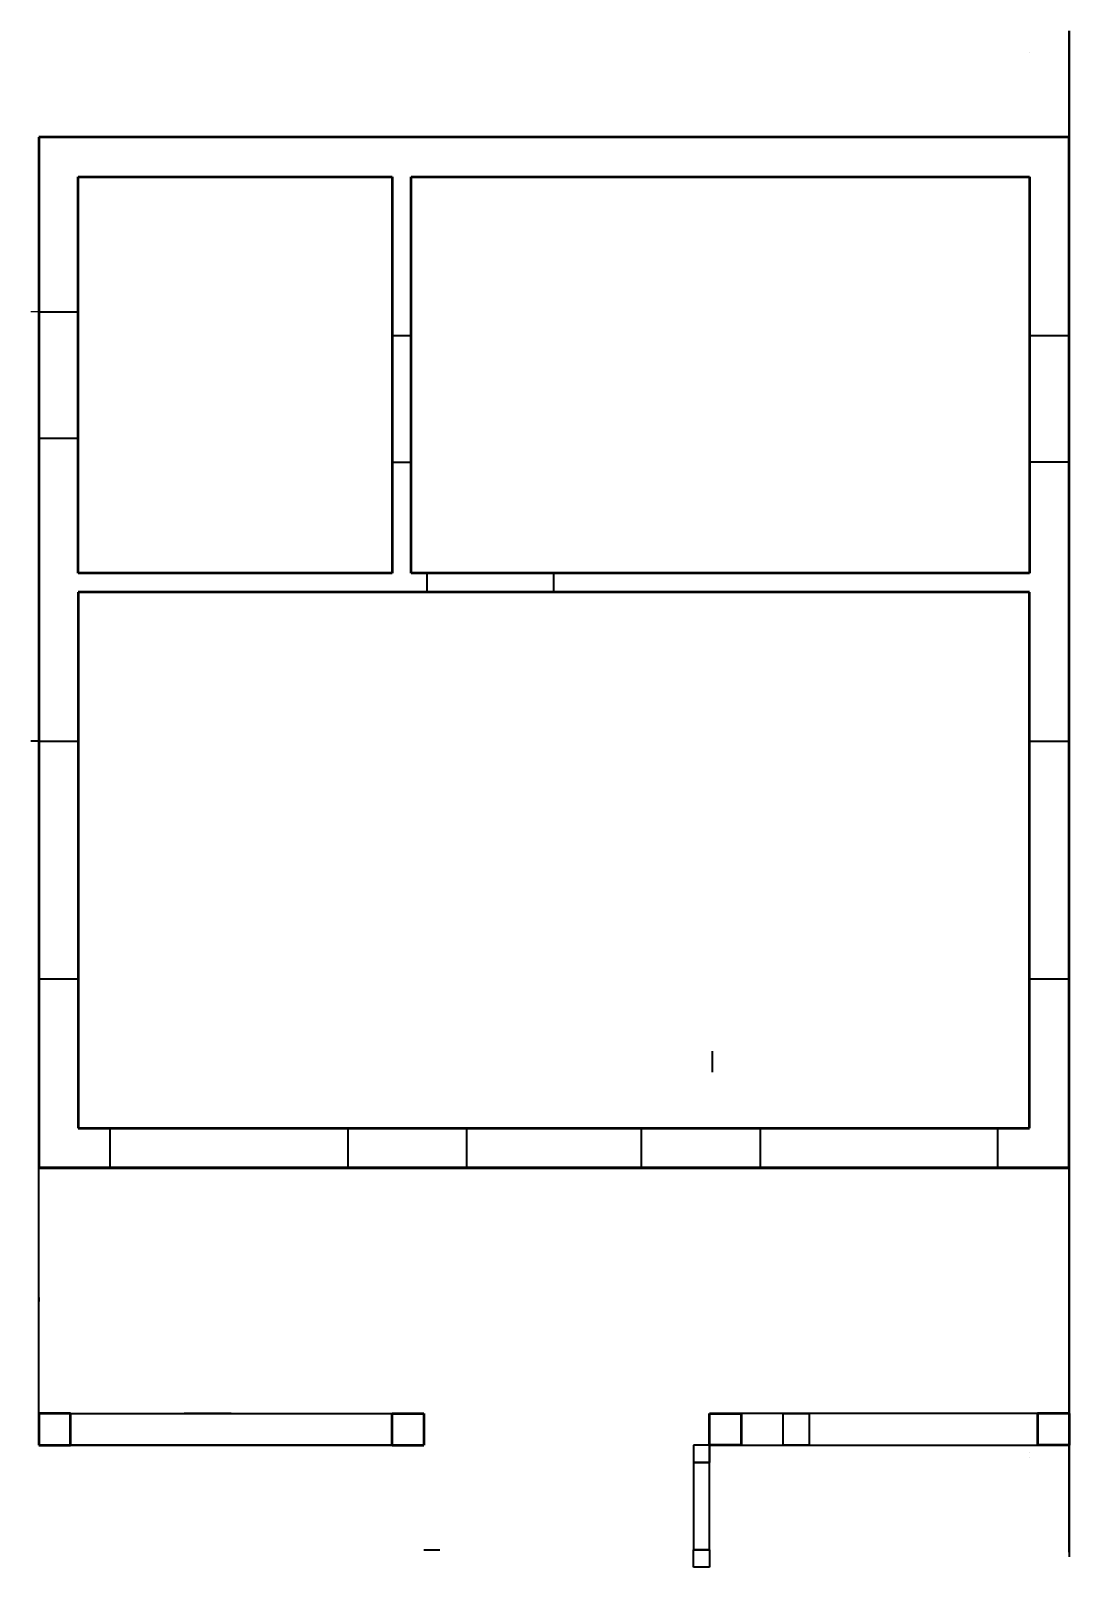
# Model space of a CAD drawing. Header units: millimetres. Extents: x 7220 to 13770, y -1636 to 8056.
import ezdxf

# ---------------------------------------------------------------- set-up
doc = ezdxf.new("R2010")
doc.units = ezdxf.units.MM
doc.linetypes.add('ACAD_ISO02W100', pattern=[15, 12, -3])
for name, color, linetype, lineweight in [('fense', 36, 'Continuous', 35), ('roofing', 22, 'Continuous', 35), ('walls', 119, 'Continuous', 50), ('windows', 17, 'Continuous', 40), ('контури', 55, 'Continuous', 40)]:
    doc.layers.add(name, color=color, linetype=linetype, lineweight=lineweight)
for name, color, linetype in [('осеви', 2, 'ACAD_ISO02W100'), ('помощни', 56, 'Continuous'), ('размери', 237, 'Continuous')]:
    doc.layers.add(name, color=color, linetype=linetype)

msp = doc.modelspace()

# ---------------------------------------------------------------- linework, layer by layer
at = {"color": 7, "linetype": 'Continuous', "extrusion": (-1, 0, 0)}
for p, q in [((13519.7, 7918.3, 2573.7), (13519.7, 7918.5, 2574.2)), ((13519.7, -910.3, 2500.1), (13519.7, -910.3, 2500.1)), ((13519.7, -940.6, 2574), (13519.7, -940.6, 2574.2))]:
    msp.add_line(p, q, dxfattribs=at)
at = {"layer": 'fense', "extrusion": (-1, 0, 0)}
for p, q in [((7269.7, -866, -599), (7269.7, 883.8, -599)), ((7269.7, 65.7), (7269.7, 115)), ((7269.7, 40.7), (7269.7, 65.7)), ((7269.7, 65.7), (7269.7, 40.7)), ((7269.7, -666, 550), (7269.7, -666, 550)), ((7269.7, -666, 550), (7269.7, -666, 529.6)), ((7269.7, -666, 570.4), (7269.7, -666, 550)), ((11499.7, -866, 1000), (11399.7, -866, 1000)), ((11399.7, -866, 1000), (11399.7, -976, 1000)), ((11499.7, -866), (11499.7, -866, 1000)), ((11499.7, -866, 1000), (11499.7, -976, 1000)), ((11499.7, -976, 1000), (11499.7, -866, 1000)), ((11399.7, -976, 1000), (11399.7, -1526, 550)), ((11499.7, -976, 1000), (11399.7, -976, 1000)), ((11399.7, -976, 1000), (11499.7, -976, 1000)), ((11499.7, -1526, 550), (11499.7, -976, 1000)), ((9699.7, -1526, 450), (9799.7, -1526, 450)), ((11399.7, -1526, 550), (11499.7, -1526, 550)), ((11499.7, -1526, 550), (11399.7, -1526, 550)), ((11399.7, -1526, 550), (11499.7, -1526, 550)), ((11399.7, -1636, 550), (11399.7, -1526, 550)), ((11499.7, -1526, 550), (11499.7, -1636, 550)), ((11499.7, -1526, 550), (11499.7, -1636, 550)), ((11499.7, -1636, 550), (11399.7, -1636, 550))]:
    msp.add_line(p, q, dxfattribs=at)
at = {"layer": 'fense', "extrusion": (1, 0, 0)}
for p, q in [((7469.7, -866), (7469.7, -666)), ((7469.7, -666), (9499.7, -666)), ((7717.5, -666), (7958.2, -666)), ((8484.7, -666), (8186.5, -666)), ((8791.5, -666), (9043.6, -666)), ((9499.7, -666), (9499.7, -866)), ((13569.7, -666), (11699.7, -666)), ((11699.7, -666), (11699.7, -866)), ((13569.7, -866), (13569.7, -666)), ((7469.7, -866), (9499.7, -866)), ((9499.7, -866), (7469.7, -866)), ((7958.2, -866), (7717.5, -866)), ((8186.5, -866), (8484.7, -866)), ((9043.6, -866), (8791.5, -866)), ((9499.7, -866), (9499.7, -866, 900)), ((11699.7, -866), (13569.7, -866))]:
    msp.add_line(p, q, dxfattribs=at)
at = {"layer": 'fense'}
for p, q in [((11965.1, -866), (11965.1, -666)), ((11965.1, -666), (12130, -666)), ((12130, -666), (12130, -866)), ((12130, -866), (11965.1, -866))]:
    msp.add_line(p, q, dxfattribs=at)
at = {"layer": 'roofing', "extrusion": (-1, 0, 0)}
for p, q in [((13769.7, -911, 2500.1), (13769.7, 7887.9, 2499.9)), ((13769.7, 884.8, 2500), (13769.7, 3488.4, 2501.4)), ((13769.7, 3487.4, 4300.1), (13769.7, 884.8, 3227)), ((11519.7, 1486.6, 3529.9), (11519.7, 1619.5, 3529.9)), ((13769.7, -666.1, 2300.1), (13769.7, -866.1, 2300.1)), ((13769.7, -866.8, 2300.1), (13769.7, -666.1, 2300.1)), ((13769.7, -666.8, 2300.1), (13769.7, -666.8, 2500.1)), ((13769.7, -866.8, 2500.1), (13769.7, -866.8, 2300.1)), ((13769.7, -1540.3, 2242.6), (13769.7, -1570.4, 2316.6))]:
    msp.add_line(p, q, dxfattribs=at)
at = {"layer": 'roofing'}
msp.add_line((13769.7, -866), (13769.7, -866, -600), dxfattribs=at)
at = {"layer": 'walls'}
for p, q in [((13769.7, 7384), (7269.7, 7384)), ((7269.7, 7384), (7269.7, 884)), ((13769.7, 884), (13769.7, 7384)), ((7519.7, 7134), (9499.7, 7134)), ((7519.7, 4634), (7519.7, 7134)), ((9499.7, 7134), (9499.7, 4634)), ((9619.7, 7134), (13519.7, 7134)), ((9619.7, 4634), (9619.7, 7134)), ((13519.7, 7134), (13519.7, 4634)), ((9499.7, 4634), (7519.7, 4634)), ((13519.7, 4634), (9619.7, 4634)), ((13519.7, 4514), (7519.7, 4514)), ((7519.7, 4514), (7519.7, 1134)), ((13519.7, 1134), (13519.7, 4514)), ((7519.7, 1134), (13519.7, 1134)), ((13769.7, 884), (7269.7, 884)), ((7269.7, 884), (13769.7, 884)), ((13519.7, 884), (13769.7, 884)), ((7469.7, -666), (7269.7, -666)), ((7269.7, -666), (7269.7, -866)), ((7469.7, -866), (7469.7, -666)), ((9499.7, -866), (9499.7, -666)), ((9499.7, -666), (9699.7, -666)), ((9699.7, -666), (9699.7, -866)), ((11499.7, -866), (11499.7, -666)), ((11499.7, -666), (11699.7, -666)), ((11699.7, -666), (11699.7, -866)), ((13769.7, -666), (13569.7, -666)), ((13569.7, -666), (13569.7, -866)), ((13769.7, -666), (13769.7, -866)), ((7269.7, -866), (7469.7, -866)), ((9499.7, -866), (9699.7, -866)), ((11699.7, -866), (11499.7, -866)), ((13769.7, -866), (13569.7, -866))]:
    msp.add_line(p, q, dxfattribs=at)
at = {"layer": 'windows'}
for p, q in [((7269.7, 6284), (7519.7, 6284)), ((9499.7, 6134), (9619.7, 6134)), ((13519.7, 6134), (13769.7, 6134)), ((7519.7, 5484), (7269.7, 5484)), ((9499.7, 5334), (9619.7, 5334)), ((13769.7, 5334), (13519.7, 5334)), ((9719.7, 4514), (9719.7, 4634)), ((10519.7, 4514), (10519.7, 4634)), ((7269.7, 3574), (7519.7, 3574)), ((13519.7, 3574), (13769.7, 3574)), ((7519.7, 2074), (7269.7, 2074)), ((13769.7, 2074), (13519.7, 2074)), ((7719.7, 884), (7719.7, 1134)), ((9219.7, 1134), (9219.7, 884)), ((9969.7, 884), (9969.7, 1134)), ((11069.7, 1134), (11069.7, 884)), ((11819.7, 1134), (11819.7, 884)), ((13319.7, 884), (13319.7, 1134))]:
    msp.add_line(p, q, dxfattribs=at)
at = {"layer": 'windows', "extrusion": (-1, 0, 0)}
for p, q in [((7269.7, 3574, 1000), (7219.7, 3574, 1000)), ((7269.7, 3574, 1055), (7219.7, 3574, 1055)), ((7269.7, 3574, 1000), (7269.7, 2074.2, 1000))]:
    msp.add_line(p, q, dxfattribs=at)
at = {"layer": 'windows', "extrusion": (0, -1, 0)}
for p, q in [((13319.7, 1134), (11819.7, 1134)), ((13319.7, 884), (11819.7, 884))]:
    msp.add_line(p, q, dxfattribs=at)
at = {"layer": 'контури', "extrusion": (-1, 0, 0)}
for p, q in [((13769.7, 8026.1, 2443.4), (13769.7, 8056.1, 2517)), ((13769.7, 8056.1, 2517), (13769.7, 3487.4, 4385.1)), ((13769.7, 3487.4, 4300.1), (13769.7, 8026.1, 2443.4)), ((13769.7, 3487.4, 4385.1), (13769.7, -1570.6, 2316.7)), ((13769.7, -1540.3, 2242.6), (13769.7, 3487.1, 4300.1))]:
    msp.add_line(p, q, dxfattribs=at)
at = {"layer": 'осеви', "extrusion": (-1, 0, 0)}
for p, q in [((7269.7, 3574, 1000), (7519.7, 3574, 1000)), ((7519.7, 3574, 2200), (7269.7, 3574, 2200)), ((7269.7, 3574, 1000), (7519.7, 3574, 1000)), ((7269.7, 3574, 1000), (7269.7, 2074, 1000)), ((7519.7, 3574, 1000), (7269.7, 3574, 1000)), ((7519.7, 3574, 1000), (7519.7, 3574, 2200)), ((7519.7, 2074, 1000), (7519.7, 3574, 1000)), ((7519.7, 2074.2, 2200), (7519.7, 3574, 2200))]:
    msp.add_line(p, q, dxfattribs=at)
at = {"layer": 'помощни', "extrusion": (-1, 0, 0)}
for p, q in [((7269.7, 7384, 2500), (7269.7, 2815, 2500)), ((7269.7, 884, 2500), (7269.7, 884, 3500)), ((13769.7, 884.8, 2500), (13769.7, 884.8, 3227)), ((7269.7, -666), (7269.7, -666, 550))]:
    msp.add_line(p, q, dxfattribs=at)
at = {"layer": 'помощни'}
for p, q in [((7269.7, 6284, 1000), (7219.7, 6284, 1000)), ((7219.7, 3574.2, 999.6), (7269.7, 3574.2, 999.6)), ((7519.7, 3574), (7269.7, 3574))]:
    msp.add_line(p, q, dxfattribs=at)
at = {"layer": 'помощни', "extrusion": (0, -1, 0)}
for p, q in [((7269.7, 5484, 1000), (7269.7, 6284, 1000)), ((7269.7, 6284, 1000), (7519.7, 6284, 1000)), ((7519.7, 6284, 1000), (7519.7, 5484, 1000)), ((9499.7, 5334), (9499.7, 6134)), ((9619.7, 5334), (9619.7, 6134)), ((13519.7, 5334, 1000), (13519.7, 6134, 1000)), ((13519.7, 6134, 1000), (13769.7, 6134, 1000)), ((13769.7, 6134, 1000), (13769.7, 5334, 1000)), ((7519.7, 5484, 1000), (7269.7, 5484, 1000)), ((13769.7, 5334, 1000), (13519.7, 5334, 1000)), ((9719.7, 4634), (10519.7, 4634)), ((9719.7, 4514), (10519.7, 4514)), ((7269.7, 2074, 1000), (7269.7, 3574, 1000)), ((7269.7, 3574, 1000), (7519.7, 3574, 1000)), ((7519.7, 3574, 1000), (7519.7, 2074, 1000)), ((13519.7, 3574), (13519.7, 3574, 1000)), ((13519.7, 3574, 1000), (13519.7, 2074, 1000)), ((13769.7, 3574, 1000), (13519.7, 3574, 1000)), ((13769.7, 2074, 1000), (13769.7, 3574, 1000)), ((7519.7, 2074, 1000), (7269.7, 2074, 1000)), ((13519.7, 2074), (13519.7, 2074, 1000)), ((13519.7, 2074, 1000), (13769.7, 2074, 1000)), ((7719.7, 1134), (7719.7, 1134, 1000)), ((7719.7, 1134, 1000), (9219.7, 1134, 1000)), ((7719.7, 1134, 1000), (7719.7, 884, 1000)), ((9219.7, 1134), (9219.7, 1134, 1000)), ((9219.7, 884, 1000), (9219.7, 1134, 1000)), ((9969.7, 884), (9969.7, 1134)), ((11069.7, 1134), (11069.7, 884)), ((11819.7, 1134), (11819.7, 1134, 1000)), ((11819.7, 1134, 1000), (13319.7, 1134, 1000)), ((11819.7, 884, 1000), (11819.7, 1134, 1000)), ((13319.7, 1134), (13319.7, 1134, 1000)), ((13319.7, 1134, 1000), (13319.7, 884, 1000)), ((7719.7, 884), (7719.7, 884, 1000)), ((7719.7, 884, 1000), (9219.7, 884, 1000)), ((9219.7, 884), (9219.7, 884, 1000)), ((11069.7, 884), (9969.7, 884)), ((11819.7, 884), (11819.7, 884, 1000)), ((11819.7, 884, 1000), (13319.7, 884, 1000)), ((13319.7, 884), (13319.7, 884, 1000))]:
    msp.add_line(p, q, dxfattribs=at)
at = {"layer": 'помощни', "extrusion": (0, 1, 0)}
msp.add_line((13769.7, 3487.4, 4300.1), (13769.7, 3488.4, 2500), dxfattribs=at)
at = {"layer": 'размери', "extrusion": (-1, 0, 0)}
for p, q in [((7269.7, 65.7), (7269.7, 40.7)), ((7269.7, -666, 550), (7269.7, -666, 570.4)), ((7269.7, -666, 550), (7269.7, -666, 529.6))]:
    msp.add_line(p, q, dxfattribs=at)

doc.saveas('drawing.dxf')
